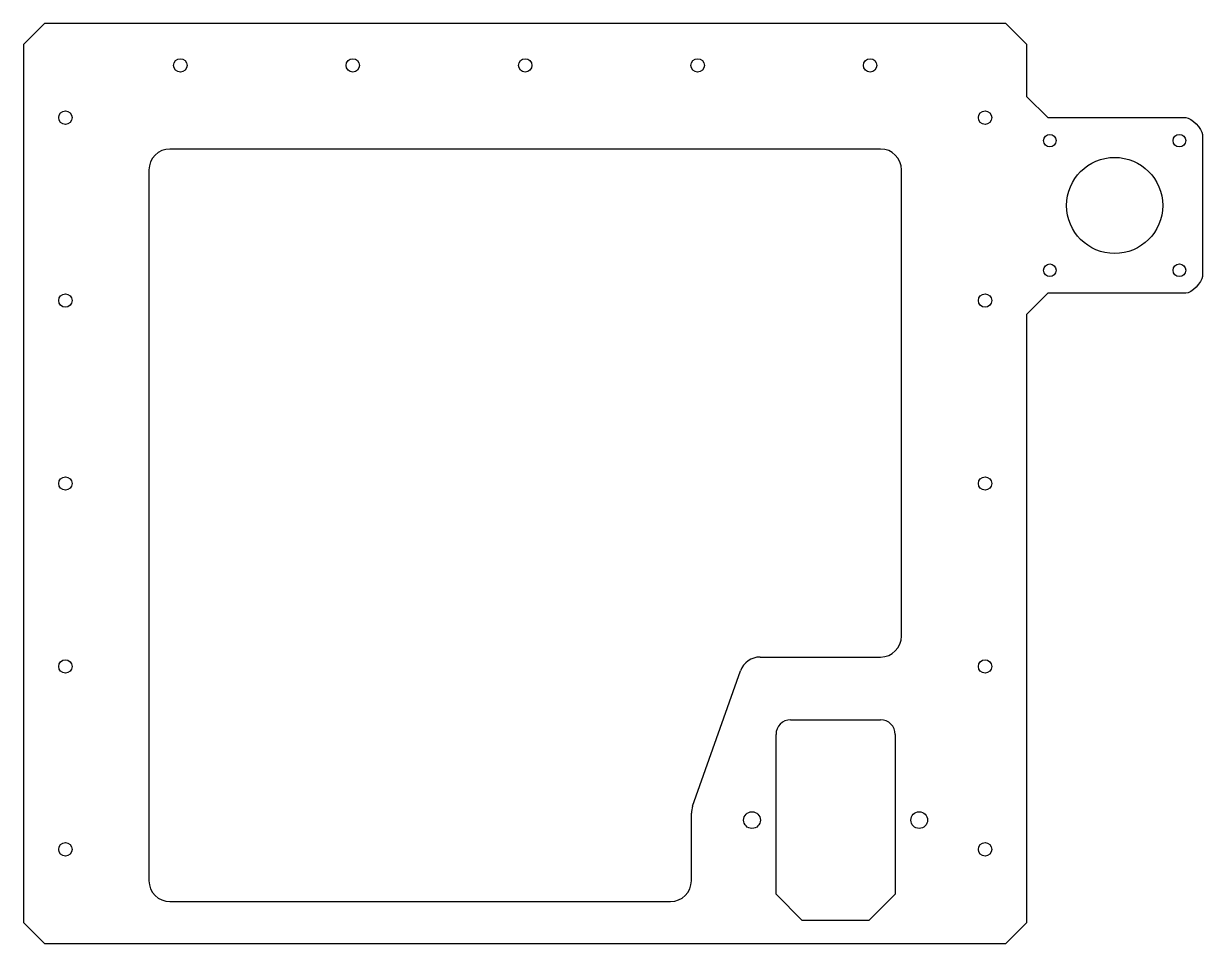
# Model space of a CAD drawing. Header units: millimetres. Extents: x -10 to 272, y -120 to 100.
import ezdxf

# ---------------------------------------------------------------- set-up
doc = ezdxf.new("R2010")
doc.units = ezdxf.units.MM

msp = doc.modelspace()

# ---------------------------------------------------------------- linework, layer by layer
at = {"color": 7, "linetype": 'Continuous', "lineweight": 25}
for p, q in [((-10, 95), (-5, 100)), ((225, 100), (-5, 100)), ((225, 100), (230, 95)), ((-10, 95), (-10, -115)), ((230, 82.5), (230, 95)), ((230, 82.5), (235, 77.5)), ((235, 77.5), (268, 77.5)), ((272, 73.5), (272, 39.5)), ((195, 70), (25, 70)), ((20, 65), (20, -105)), ((200, -46.5), (200, 65)), ((235, 35.5), (230, 30.5)), ((268, 35.5), (235, 35.5)), ((230, -115), (230, 30.5)), ((166.22, -51.5), (195, -51.5)), ((150.04, -87.2), (161.5, -54.83)), ((173.5, -66.5), (195, -66.5)), ((170, -108.21), (170, -70)), ((198.5, -70), (198.5, -108.21)), ((149.75, -105), (149.75, -88.87)), ((176.29, -114.5), (170, -108.21)), ((198.5, -108.21), (192.21, -114.5)), ((25, -110), (144.75, -110)), ((-5, -120), (-10, -115)), ((192.21, -114.5), (176.29, -114.5)), ((230, -115), (225, -120)), ((-5, -120), (225, -120))]:
    msp.add_line(p, q, dxfattribs=at)
for centre, radius in [((27.5, 90), 1.6), ((68.75, 90), 1.6), ((110, 90), 1.6), ((151.25, 90), 1.6), ((192.5, 90), 1.6), ((0, 77.5), 1.6), ((220, 77.5), 1.6), ((235.5, 72), 1.5), ((266.5, 72), 1.5), ((251, 56.5), 11.5), ((235.5, 41), 1.5), ((266.5, 41), 1.5), ((0, 33.75), 1.6), ((220, 33.75), 1.6), ((0, -10), 1.6), ((220, -10), 1.6), ((0, -53.75), 1.6), ((220, -53.75), 1.6), ((164.25, -90.5), 2), ((204.25, -90.5), 2), ((0, -97.5), 1.6), ((220, -97.5), 1.6)]:
    msp.add_circle(centre, radius, dxfattribs=at)
for centre, radius, start, end in [((25, 65), 5, 90, 180), ((195, 65), 5, 0, 90), ((195, -46.5), 5, 270, 0), ((166.22, -56.5), 5, 90, 160.4919), ((173.5, -70), 3.5, 90, 180), ((195, -70), 3.5, 0, 90), ((154.75, -88.87), 5, 160.4919, 180), ((25, -105), 5, 180, 270), ((144.75, -105), 5, 270, 0)]:
    msp.add_arc(centre, radius, start, end, dxfattribs=at)
for points in [[(268, 77.5), (269.35, 77.5), (272, 74.85), (272, 73.5)], [(272, 39.5), (272, 38.15), (269.35, 35.5), (268, 35.5)]]:
    msp.add_open_spline(points, degree=3, dxfattribs=at)

doc.saveas('drawing.dxf')
